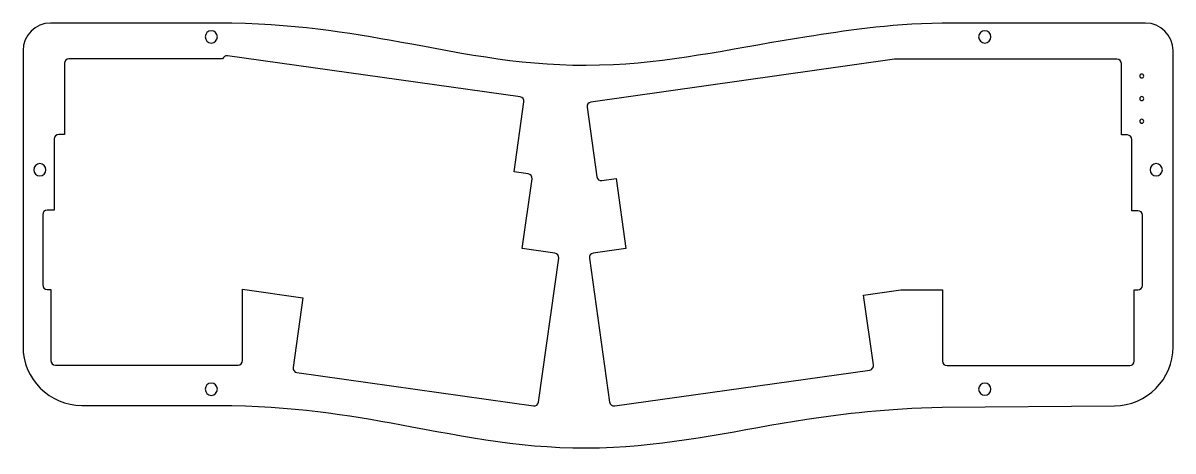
# Model space of a CAD drawing. Header units: millimetres. Extents: x 1 to 293, y -110 to -1.
import ezdxf

# ---------------------------------------------------------------- set-up
doc = ezdxf.new("R2010")
doc.units = ezdxf.units.MM
doc.header["$MEASUREMENT"] = 0
doc.layers.add('top 292.5', color=7, linetype='Continuous')

# ---------------------------------------------------------------- blocks, each defined once
blk = doc.blocks.new('block 3')
at = {"layer": 'top 292.5', "color": 7, "lineweight": 25, "true_color": 0xffffff}
blk.add_open_spline([(148.25, -41.07), (147.63, -41.15), (147.05, -40.72), (146.96, -40.1), (146.96, -40.1), (144.48, -22.4), (144.48, -22.4), (144.39, -21.77), (144.82, -21.2), (145.44, -21.11), (145.44, -21.11), (222.69, -10.23), (222.69, -10.23), (222.74, -10.22), (222.8, -10.22), (222.85, -10.22), (222.85, -10.22), (279.24, -10.22), (279.24, -10.22), (279.87, -10.22), (280.38, -10.73), (280.38, -11.36), (280.38, -11.36), (280.38, -29.46), (280.38, -29.46), (280.38, -29.46), (281.91, -29.46), (281.91, -29.46), (282.54, -29.46), (283.05, -29.97), (283.05, -30.6), (283.05, -30.6), (283.05, -48.7), (283.05, -48.7), (283.05, -48.7), (284.57, -48.7), (284.57, -48.7), (285.2, -48.7), (285.71, -49.21), (285.71, -49.84), (285.71, -49.84), (285.71, -67.71), (285.71, -67.71), (285.71, -68.34), (285.2, -68.85), (284.57, -68.85), (284.57, -68.85), (283.61, -68.85), (283.61, -68.85), (283.61, -68.85), (283.61, -86.95), (283.61, -86.95), (283.61, -87.58), (283.1, -88.09), (282.48, -88.09), (282.48, -88.09), (236.03, -88.09), (236.03, -88.09), (235.4, -88.09), (234.89, -87.58), (234.89, -86.95), (234.89, -86.95), (234.89, -68.85), (234.89, -68.85), (234.89, -68.85), (224.29, -68.85), (224.29, -68.85), (224.29, -68.85), (214.82, -70.18), (214.82, -70.18), (214.82, -70.18), (217.32, -87.92), (217.32, -87.92), (217.4, -88.54), (216.97, -89.12), (216.35, -89.21), (216.35, -89.21), (151.49, -98.32), (151.49, -98.32), (150.87, -98.41), (150.29, -97.98), (150.2, -97.35), (150.2, -97.35), (145.06, -60.79), (145.06, -60.79), (144.98, -60.17), (145.41, -59.59), (146.03, -59.5), (146.03, -59.5), (154.34, -58.34), (154.34, -58.34), (154.34, -58.34), (151.84, -40.56), (151.84, -40.56), (151.84, -40.56), (148.25, -41.07), (148.25, -41.07)], degree=3, knots=[0, 0, 0, 0, 1, 1, 1, 2, 2, 2, 3, 3, 3, 4, 4, 4, 5, 5, 5, 6, 6, 6, 7, 7, 7, 8, 8, 8, 9, 9, 9, 10, 10, 10, 11, 11, 11, 12, 12, 12, 13, 13, 13, 14, 14, 14, 15, 15, 15, 16, 16, 16, 17, 17, 17, 18, 18, 18, 19, 19, 19, 20, 20, 20, 21, 21, 21, 22, 22, 22, 23, 23, 23, 24, 24, 24, 25, 25, 25, 26, 26, 26, 27, 27, 27, 28, 28, 28, 29, 29, 29, 30, 30, 30, 31, 31, 31, 32, 32, 32, 32], dxfattribs=at)
blk = doc.blocks.new('block 4')
at = {"layer": 'top 292.5', "color": 7, "lineweight": 25, "true_color": 0xffffff}
blk.add_open_spline([(132.11, -97.35), (132.02, -97.98), (131.45, -98.41), (130.83, -98.32), (130.83, -98.32), (70.68, -89.87), (70.68, -89.87), (70.06, -89.78), (69.62, -89.21), (69.71, -88.58), (69.71, -88.58), (72.2, -70.85), (72.2, -70.85), (72.2, -70.85), (56.82, -68.69), (56.82, -68.69), (56.82, -68.69), (56.82, -86.8), (56.82, -86.8), (56.82, -87.43), (56.32, -87.94), (55.69, -87.94), (55.69, -87.94), (9.24, -87.94), (9.24, -87.94), (8.61, -87.94), (8.1, -87.43), (8.1, -86.8), (8.1, -86.8), (8.1, -68.7), (8.1, -68.7), (8.1, -68.7), (7.14, -68.7), (7.14, -68.7), (6.51, -68.7), (6.01, -68.19), (6.01, -67.56), (6.01, -67.56), (6.01, -49.69), (6.01, -49.69), (6.01, -49.06), (6.51, -48.55), (7.14, -48.55), (7.14, -48.55), (8.96, -48.55), (8.96, -48.55), (8.96, -48.55), (8.96, -30.45), (8.96, -30.45), (8.96, -29.82), (9.47, -29.31), (10.09, -29.31), (10.09, -29.31), (11.53, -29.31), (11.53, -29.31), (11.53, -29.31), (11.53, -11.21), (11.53, -11.21), (11.53, -10.58), (12.04, -10.07), (12.67, -10.07), (12.67, -10.07), (51.78, -10.07), (51.78, -10.07), (51.96, -9.56), (52.47, -9.25), (53.01, -9.33), (53.01, -9.33), (127.44, -19.77), (127.44, -19.77), (128.06, -19.86), (128.49, -20.43), (128.41, -21.06), (128.41, -21.06), (125.92, -38.81), (125.92, -38.81), (125.92, -38.81), (129.5, -39.31), (129.5, -39.31), (130.12, -39.4), (130.55, -39.98), (130.47, -40.6), (130.47, -40.6), (127.97, -58.34), (127.97, -58.34), (127.97, -58.34), (136.28, -59.51), (136.28, -59.51), (136.9, -59.59), (137.33, -60.17), (137.25, -60.79), (137.25, -60.79), (132.11, -97.35), (132.11, -97.35)], degree=3, knots=[0, 0, 0, 0, 1, 1, 1, 2, 2, 2, 3, 3, 3, 4, 4, 4, 5, 5, 5, 6, 6, 6, 7, 7, 7, 8, 8, 8, 9, 9, 9, 10, 10, 10, 11, 11, 11, 12, 12, 12, 13, 13, 13, 14, 14, 14, 15, 15, 15, 16, 16, 16, 17, 17, 17, 18, 18, 18, 19, 19, 19, 20, 20, 20, 21, 21, 21, 22, 22, 22, 23, 23, 23, 24, 24, 24, 25, 25, 25, 26, 26, 26, 27, 27, 27, 28, 28, 28, 29, 29, 29, 30, 30, 30, 31, 31, 31, 31], dxfattribs=at)
blk = doc.blocks.new('block 5')
at = {"layer": 'top 292.5', "color": 7, "lineweight": 25, "true_color": 0xffffff}
blk.add_open_spline([(285.05, -20.22), (285.05, -19.95), (285.28, -19.72), (285.55, -19.72), (285.83, -19.72), (286.05, -19.95), (286.05, -20.22), (286.05, -20.5), (285.83, -20.72), (285.55, -20.72), (285.28, -20.72), (285.05, -20.5), (285.05, -20.22), (285.05, -20.22), (285.05, -20.22), (285.05, -20.22)], degree=3, knots=[0, 0, 0, 0, 1, 1, 1, 2, 2, 2, 3, 3, 3, 4, 4, 4, 5, 5, 5, 5], dxfattribs=at)
blk = doc.blocks.new('block 6')
at = {"layer": 'top 292.5', "color": 7, "lineweight": 25, "true_color": 0xffffff}
blk.add_open_spline([(285.05, -14.47), (285.05, -14.2), (285.28, -13.97), (285.55, -13.97), (285.83, -13.97), (286.05, -14.2), (286.05, -14.47), (286.05, -14.75), (285.83, -14.97), (285.55, -14.97), (285.28, -14.97), (285.05, -14.75), (285.05, -14.47), (285.05, -14.47), (285.05, -14.47), (285.05, -14.47)], degree=3, knots=[0, 0, 0, 0, 1, 1, 1, 2, 2, 2, 3, 3, 3, 4, 4, 4, 5, 5, 5, 5], dxfattribs=at)
blk = doc.blocks.new('block 7')
at = {"layer": 'top 292.5', "color": 7, "lineweight": 25, "true_color": 0xffffff}
blk.add_open_spline([(285.05, -25.97), (285.05, -25.7), (285.28, -25.47), (285.55, -25.47), (285.83, -25.47), (286.05, -25.7), (286.05, -25.97), (286.05, -26.25), (285.83, -26.47), (285.55, -26.47), (285.28, -26.47), (285.05, -26.25), (285.05, -25.97), (285.05, -25.97), (285.05, -25.97), (285.05, -25.97)], degree=3, knots=[0, 0, 0, 0, 1, 1, 1, 2, 2, 2, 3, 3, 3, 4, 4, 4, 5, 5, 5, 5], dxfattribs=at)
blk = doc.blocks.new('block 2')
at = {"layer": 'top 292.5', "color": 7, "lineweight": 25, "true_color": 0xffffff}
blk.add_open_spline([(1, -8), (1, -4.13), (4.13, -1), (8, -1), (8, -1), (54.15, -1), (54.15, -1), (72.85, -1.51), (85.77, -3.79), (99.89, -6.41), (117.15, -9.62), (132.14, -12.58), (151.16, -11.62), (168.13, -10.75), (183.48, -7.11), (200.34, -4.51), (209.99, -3.01), (220.35, -1.36), (234.8, -1), (234.8, -1), (286.5, -1), (286.5, -1), (290.37, -1), (293.5, -4.13), (293.5, -8), (293.5, -8), (293.5, -83.31), (293.5, -83.31), (293.5, -91.55), (286.85, -98.25), (278.61, -98.31), (278.61, -98.31), (234.8, -98.65), (234.8, -98.65), (220.35, -99.01), (209.99, -100.21), (200.34, -101.7), (183.48, -104.31), (168.13, -107.95), (151.16, -108.81), (132.14, -109.78), (117.15, -106.82), (99.89, -103.61), (85.77, -100.99), (72.85, -98.71), (54.15, -98.2), (54.15, -98.2), (16, -98.2), (16, -98.2), (7.72, -98.2), (1, -91.48), (1, -83.2), (1, -83.2), (1, -8), (1, -8)], degree=3, knots=[0, 0, 0, 0, 1, 1, 1, 2, 2, 2, 3, 3, 3, 4, 4, 4, 5, 5, 5, 6, 6, 6, 7, 7, 7, 8, 8, 8, 9, 9, 9, 10, 10, 10, 11, 11, 11, 12, 12, 12, 13, 13, 13, 14, 14, 14, 15, 15, 15, 16, 16, 16, 17, 17, 17, 18, 18, 18, 18], dxfattribs=at)
at = {"layer": 'top 292.5'}
for name in ['block 4', 'block 3', 'block 6', 'block 5', 'block 7']:
    blk.add_blockref(name, (0, 0), dxfattribs=at)

msp = doc.modelspace()

# ---------------------------------------------------------------- linework, layer by layer
at = {"layer": 'top 292.5', "color": 7, "lineweight": 25, "true_color": 0xffffff}
for points in [[(50.46, -4.54), (50.46, -5.4), (49.76, -6.1), (48.9, -6.1), (48.04, -6.1), (47.34, -5.4), (47.34, -4.54), (47.34, -3.68), (48.04, -2.98), (48.9, -2.98), (49.76, -2.98), (50.46, -3.68), (50.46, -4.54)], [(247.18, -4.54), (247.18, -5.4), (246.48, -6.1), (245.62, -6.1), (244.75, -6.1), (244.06, -5.4), (244.06, -4.54), (244.06, -3.68), (244.75, -2.98), (245.62, -2.98), (246.48, -2.98), (247.18, -3.68), (247.18, -4.54)], [(6.84, -38.3), (6.84, -39.16), (6.14, -39.86), (5.28, -39.86), (4.42, -39.86), (3.72, -39.16), (3.72, -38.3), (3.72, -37.44), (4.42, -36.74), (5.28, -36.74), (6.14, -36.74), (6.84, -37.44), (6.84, -38.3)], [(290.79, -38.3), (290.79, -39.16), (290.1, -39.86), (289.23, -39.86), (288.37, -39.86), (287.67, -39.16), (287.67, -38.3), (287.67, -37.44), (288.37, -36.74), (289.23, -36.74), (290.1, -36.74), (290.79, -37.44), (290.79, -38.3)], [(50.46, -94.09), (50.46, -94.95), (49.76, -95.65), (48.9, -95.65), (48.04, -95.65), (47.34, -94.95), (47.34, -94.09), (47.34, -93.23), (48.04, -92.53), (48.9, -92.53), (49.76, -92.53), (50.46, -93.23), (50.46, -94.09)], [(247.18, -94.07), (247.18, -94.93), (246.48, -95.62), (245.62, -95.62), (244.75, -95.62), (244.06, -94.93), (244.06, -94.07), (244.06, -93.2), (244.75, -92.51), (245.62, -92.51), (246.48, -92.51), (247.18, -93.2), (247.18, -94.07)]]:
    msp.add_open_spline(points, degree=3, knots=[0, 0, 0, 0, 1, 1, 1, 2, 2, 2, 3, 3, 3, 4, 4, 4, 4], dxfattribs=at)

# ---------------------------------------------------------------- block references
at = {"layer": 'top 292.5'}
msp.add_blockref('block 2', (0, 0), dxfattribs=at)

doc.saveas('drawing.dxf')
